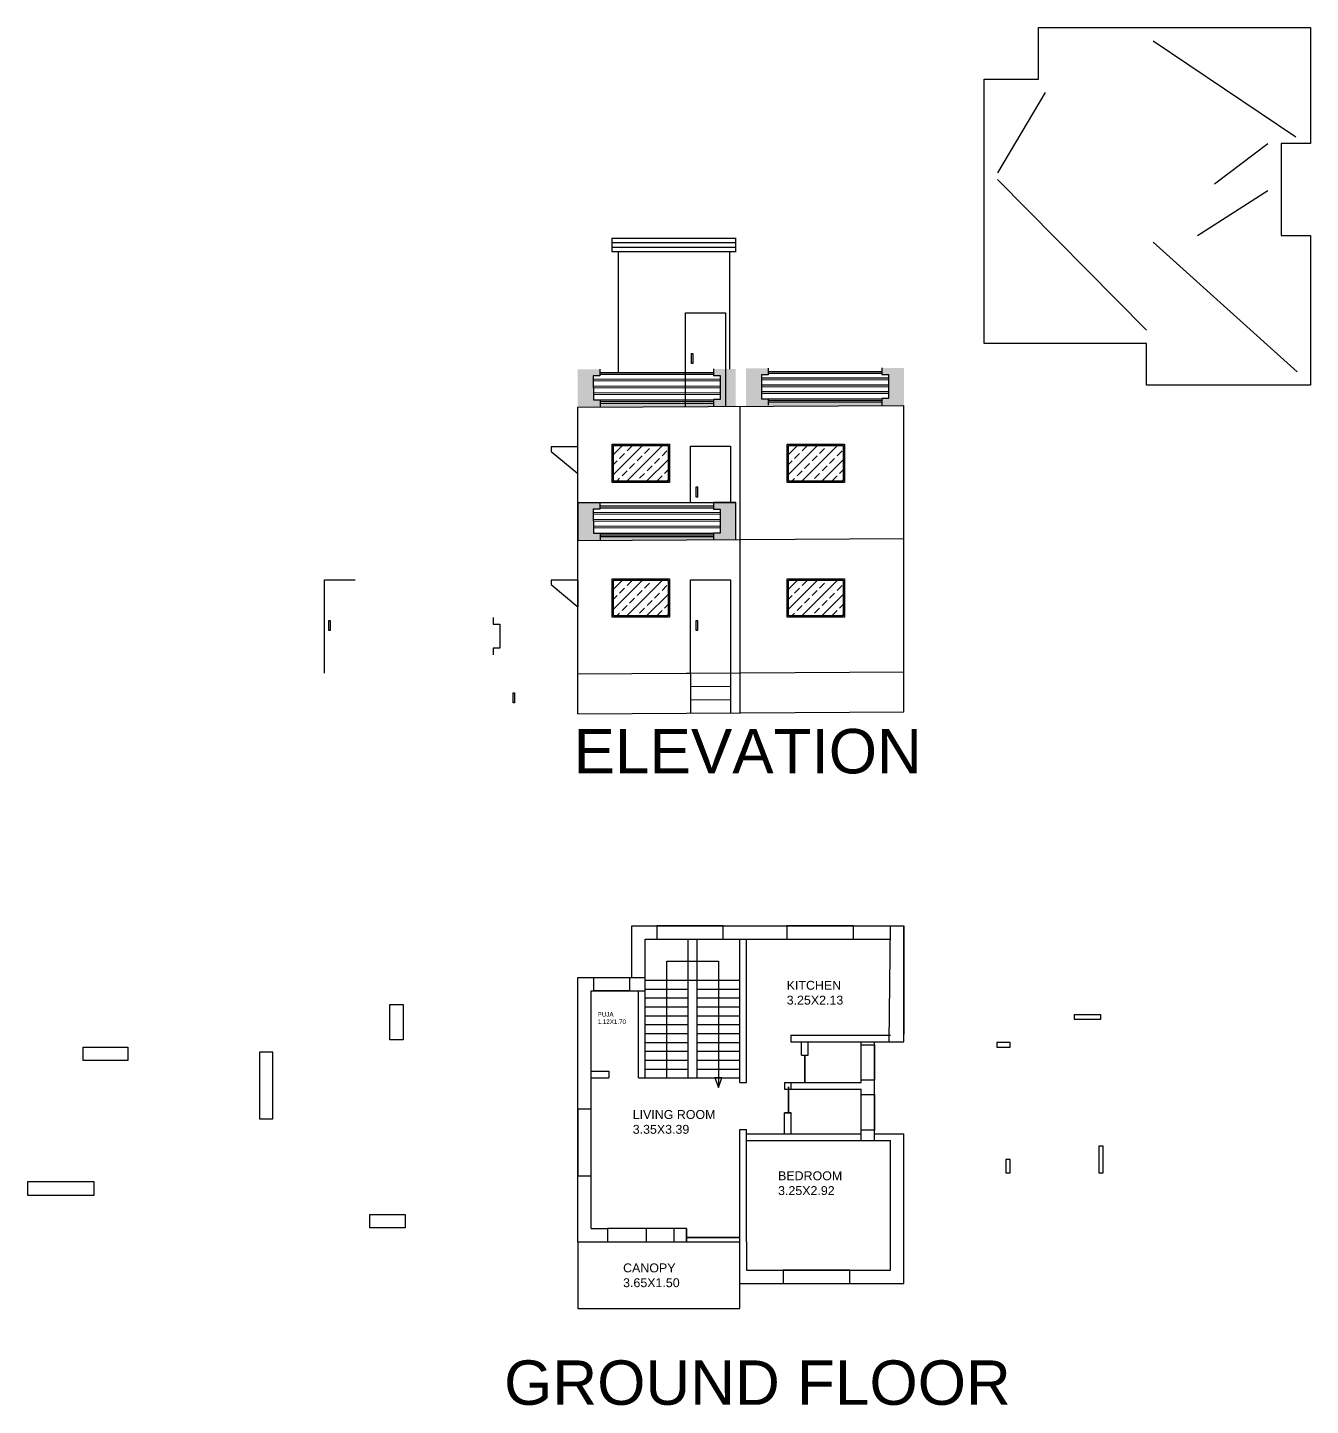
# Model space of a CAD drawing. Header units: metres. Extents: x -1 to 215, y -150 to 286.
# Drawn here: x 118.8 to 147.68, y 168.56 to 199.57 of the extents above; entities that cross this region are included whole.
import ezdxf

# ---------------------------------------------------------------- set-up
doc = ezdxf.new("R2010")
doc.units = ezdxf.units.M
doc.linetypes.add('JIS_08_25', pattern=[28, 25, -1.125, 0.75, -1.125])
doc.layers.get('Defpoints').update_dxf_attribs({"color": 3})
doc.styles.get("Standard").update_dxf_attribs({"font": 'arial.ttf'})

msp = doc.modelspace()

# ---------------------------------------------------------------- hatches: boundary and pattern name
at = {"linetype": 'JIS_08_25'}
h = msp.add_hatch(color=256, dxfattribs=at)
h.dxf.hatch_style = 1
h.paths.add_polyline_path([(131.53811, 191.73193), (131.68811, 191.73193), (131.68811, 191.88193), (131.18811, 191.88193), (131.18811, 191.02859), (134.24371, 191.0464), (134.24371, 191.12065), (131.68923, 191.12065), (131.68923, 191.19565), (131.53923, 191.19565)])
h = msp.add_hatch(color=256, dxfattribs=at)
h.dxf.hatch_style = 1
h.paths.add_polyline_path([(134.39371, 191.19758), (134.24371, 191.19758), (134.24371, 191.0464), (134.74371, 191.04932), (134.74371, 191.88758), (134.24371, 191.88678), (134.24371, 191.73758), (134.39371, 191.73758)])
h = msp.add_hatch(color=256, dxfattribs=at)
h.dxf.hatch_style = 1
h.paths.add_polyline_path([(135.32675, 191.75512), (135.47675, 191.75512), (135.47675, 191.90512), (134.97675, 191.90512), (134.97675, 191.05178), (138.03235, 191.06959), (138.03235, 191.14384), (135.47787, 191.14384), (135.47787, 191.21884), (135.32787, 191.21884)])
h = msp.add_hatch(color=256, dxfattribs=at)
h.dxf.hatch_style = 1
h.paths.add_polyline_path([(138.18235, 191.22077), (138.03235, 191.22077), (138.03235, 191.06959), (138.53235, 191.07251), (138.53235, 191.91077), (138.03235, 191.90997), (138.03235, 191.76077), (138.18235, 191.76077)])
h = msp.add_hatch(color=256, dxfattribs=at)
h.dxf.hatch_style = 1
h.paths.add_polyline_path([(131.53811, 188.72866), (131.68811, 188.72866), (131.68811, 188.87866), (131.18811, 188.87866), (131.18811, 188.02532), (134.24371, 188.04314), (134.24371, 188.11738), (131.68923, 188.11738), (131.68923, 188.19238), (131.53923, 188.19238)])
h = msp.add_hatch(color=256, dxfattribs=at)
h.dxf.hatch_style = 1
h.paths.add_polyline_path([(134.39371, 188.19431), (134.24371, 188.19431), (134.24371, 188.04314), (134.74371, 188.04605), (134.74371, 188.88431), (134.24371, 188.88352), (134.24371, 188.73431), (134.39371, 188.73431)])

# ---------------------------------------------------------------- linework, layer by layer
for p, q in [((144.14024, 199.27196, 3), (147.35611, 197.11196, 3)), ((141.71024, 198.11196, 3), (140.64024, 196.30196, 3)), ((145.52448, 196.05196, 3), (146.72448, 196.96196, 3)), ((140.64024, 196.15196, 3), (143.99024, 192.76292, 3)), ((145.14448, 194.89196, 3), (146.72448, 195.90196, 3)), ((134.74371, 194.53057), (134.74371, 194.83057)), ((144.14024, 194.74196, 3), (147.38285, 191.82196, 3)), ((133.61757, 191.05363), (133.61757, 193.15363)), ((133.61757, 193.15363), (134.51757, 193.15363)), ((134.51757, 193.15363), (134.51698, 191.05942)), ((131.18811, 191.02537), (138.53235, 191.06696)), ((138.53235, 184.16829), (138.53235, 191.06696)), ((131.18811, 184.12526), (131.18811, 191.02537)), ((131.18811, 190.1324), (130.58811, 190.1324)), ((130.58811, 190.1324), (130.58811, 190.0324)), ((131.96459, 190.19522), (133.25033, 190.19522)), ((131.96459, 189.33106), (131.96459, 190.19522)), ((131.99459, 190.16522), (133.22033, 190.16522)), ((131.99459, 189.36106), (131.99459, 190.16522)), ((133.22033, 190.16522), (133.22033, 189.36106)), ((133.25033, 190.19522), (133.25033, 189.33106)), ((133.72811, 188.8827), (133.72811, 190.14732)), ((133.72811, 190.14732), (134.62811, 190.14732)), ((134.62811, 190.14732), (134.62775, 188.88413)), ((135.90513, 190.19375), (137.19088, 190.19375)), ((135.90513, 189.32959), (135.90513, 190.19375)), ((135.93513, 190.16375), (137.16088, 190.16375)), ((135.93513, 189.35959), (135.93513, 190.16375)), ((137.16088, 190.16375), (137.16088, 189.35959)), ((137.19088, 190.19375), (137.19088, 189.32959)), ((133.25033, 189.33106), (131.96459, 189.33106)), ((133.22033, 189.36106), (131.99459, 189.36106)), ((137.19088, 189.32959), (135.90513, 189.32959)), ((137.16088, 189.35959), (135.93513, 189.35959)), ((134.74371, 188.04616), (134.74371, 188.88431)), ((131.18811, 188.02532), (138.53235, 188.06814)), ((125.48316, 185.03963), (125.48316, 187.13963)), ((125.48316, 187.13963), (126.17902, 187.13963)), ((131.18811, 187.13337), (130.58811, 187.13337)), ((130.58811, 187.13337), (130.58811, 187.03337)), ((131.96459, 187.16337), (133.25033, 187.16337)), ((131.96459, 186.2992), (131.96459, 187.16337)), ((131.99459, 187.13337), (133.22033, 187.13337)), ((131.99459, 186.3292), (131.99459, 187.13337)), ((133.22033, 187.13337), (133.22033, 186.3292)), ((133.25033, 187.16337), (133.25033, 186.2992)), ((133.72811, 185.03963), (133.72811, 187.13963)), ((133.72811, 187.13963), (134.62811, 187.13963)), ((134.62811, 187.13963), (134.62752, 185.04543)), ((135.90513, 187.16337), (137.19088, 187.16337)), ((135.90513, 186.2992), (135.90513, 187.16337)), ((135.93513, 187.13337), (137.16088, 187.13337)), ((135.93513, 186.3292), (135.93513, 187.13337)), ((137.16088, 187.13337), (137.16088, 186.3292)), ((137.19088, 187.16337), (137.19088, 186.2992)), ((133.25033, 186.2992), (131.96459, 186.2992)), ((133.22033, 186.3292), (131.99459, 186.3292)), ((137.19088, 186.2992), (135.90513, 186.2992)), ((137.16088, 186.3292), (135.93513, 186.3292)), ((131.18284, 185.02524), (138.52708, 185.06827)), ((133.63811, 185.03963), (133.72811, 185.03963)), ((133.72764, 184.74015), (134.62647, 184.74541)), ((133.72717, 184.44014), (134.62542, 184.4454)), ((131.18811, 184.12526), (138.53235, 184.16829)), ((132.40811, 179.34941), (138.53235, 179.34941)), ((132.40811, 178.18941), (132.40811, 179.34941)), ((138.20235, 176.73941), (138.23073, 179.34941)), ((138.53235, 176.73941), (138.53235, 179.34941)), ((138.53235, 179.34941), (138.53235, 176.91685)), ((132.70811, 179.04941), (138.23073, 179.04941)), ((132.70811, 175.92941), (132.70811, 179.04941)), ((133.67311, 175.92941), (133.67311, 179.04941)), ((133.87311, 175.92941), (133.87311, 179.04941)), ((134.83811, 175.82941), (134.83811, 179.04941)), ((134.98811, 175.82941), (134.98811, 179.04941)), ((133.19061, 175.92941), (133.19061, 178.55463)), ((133.19061, 178.55463), (134.35561, 178.55463)), ((134.35561, 178.55463), (134.35561, 175.71369)), ((131.18811, 178.18941), (132.70811, 178.18941)), ((131.18811, 172.23941), (131.18811, 178.18941)), ((131.18811, 177.88941), (131.18811, 178.18941)), ((132.70811, 178.12941), (134.83811, 178.12941)), ((131.48811, 177.88941), (132.70811, 177.88941)), ((131.48811, 172.53941), (131.48811, 177.88941)), ((132.55811, 175.92941), (132.55811, 177.88941)), ((132.70811, 177.92941), (133.67311, 177.92941)), ((132.70811, 177.72941), (133.67311, 177.72941)), ((133.87311, 177.92941), (134.83811, 177.92941)), ((133.87311, 177.72941), (134.83811, 177.72941)), ((132.70811, 177.52941), (133.67311, 177.52941)), ((133.87311, 177.52941), (134.83811, 177.52941)), ((132.70811, 177.32941), (133.67311, 177.32941)), ((132.70811, 177.12941), (133.67311, 177.12941)), ((133.87311, 177.32941), (134.83811, 177.32941)), ((133.87311, 177.12941), (134.83811, 177.12941)), ((142.36244, 177.35262), (142.36244, 177.25262)), ((142.96244, 177.35262), (142.36244, 177.35262)), ((142.36244, 177.25262), (142.96244, 177.25262)), ((142.96244, 177.25262), (142.96244, 177.35262)), ((132.70811, 176.92941), (133.67311, 176.92941)), ((133.87311, 176.92941), (134.83811, 176.92941)), ((135.98811, 176.88941), (138.23073, 176.88941)), ((135.98811, 176.88941), (135.98811, 176.73941)), ((132.70811, 176.72941), (133.67311, 176.72941)), ((132.70811, 176.52941), (133.67311, 176.52941)), ((133.87311, 176.72941), (134.83811, 176.72941)), ((133.87311, 176.52941), (134.83811, 176.52941)), ((135.98811, 176.73941), (137.87235, 176.73941)), ((136.22235, 176.43849), (136.22235, 176.73941)), ((136.37235, 176.43849), (136.37235, 176.73941)), ((137.57235, 175.82941), (137.57235, 176.73941)), ((137.87235, 176.73941), (138.53235, 176.73941)), ((137.87235, 174.51941), (137.87235, 176.73941)), ((140.62619, 176.72398), (140.62619, 176.62398)), ((140.92619, 176.72398), (140.62619, 176.72398)), ((140.62619, 176.62398), (140.92619, 176.62398)), ((140.92619, 176.62398), (140.92619, 176.72398)), ((132.70811, 176.32941), (133.67311, 176.32941)), ((133.87311, 176.32941), (134.83811, 176.32941)), ((136.22235, 176.43849), (136.37235, 176.43849)), ((131.48811, 176.07941), (131.88501, 176.07941)), ((131.48811, 175.92941), (131.88501, 175.92941)), ((131.88501, 176.07941), (131.88501, 175.92941)), ((132.55811, 175.92941), (132.70811, 175.92941)), ((132.70811, 176.12941), (133.67311, 176.12941)), ((132.70811, 175.92941), (133.67311, 175.92941)), ((133.67311, 175.92941), (134.83811, 175.92941)), ((133.87311, 176.12941), (134.83811, 176.12941)), ((134.43339, 175.93014), (134.27148, 175.92941)), ((134.27148, 175.92941), (134.35561, 175.71369)), ((134.35561, 175.71369), (134.43339, 175.93014)), ((134.83811, 175.82941), (134.98811, 175.82941)), ((135.84235, 175.82941), (137.57235, 175.82941)), ((135.84235, 175.82941), (135.84235, 175.67941)), ((135.84235, 175.67941), (137.57235, 175.67941)), ((135.99235, 175.67941), (135.99235, 175.82941)), ((137.57235, 174.51941), (137.57235, 175.67941)), ((135.84235, 174.66941), (135.84235, 175.14255)), ((135.84235, 175.14255), (135.99235, 175.14255)), ((135.99235, 174.66941), (135.99235, 175.14255)), ((134.83811, 170.73941), (134.83811, 174.76941)), ((134.83811, 174.76941), (134.98811, 174.76941)), ((134.98811, 172.23941), (134.98811, 174.76941)), ((134.98811, 174.66941), (137.57235, 174.66941)), ((137.87235, 174.66941), (138.53235, 174.66941)), ((138.53235, 171.29941), (138.53235, 174.66941)), ((134.98811, 174.51941), (138.23073, 174.51941)), ((138.23073, 171.59941), (138.23073, 174.51941)), ((143.01947, 174.39333), (142.91947, 174.39333)), ((142.91947, 174.39333), (142.91947, 173.79333)), ((143.01947, 173.79333), (143.01947, 174.39333)), ((134.83811, 172.54037), (134.83811, 174.04037)), ((140.92619, 174.09333), (140.82619, 174.09333)), ((140.82619, 174.09333), (140.82619, 173.79333)), ((140.92619, 173.79333), (140.92619, 174.09333)), ((140.82619, 173.79333), (140.92619, 173.79333)), ((142.91947, 173.79333), (143.01947, 173.79333)), ((131.48811, 172.53941), (131.85598, 172.53941)), ((133.63811, 172.54037), (133.35598, 172.53941)), ((131.18811, 172.23941), (133.64371, 172.23941)), ((131.18811, 172.23941), (131.18811, 170.73941)), ((133.64371, 172.23941), (134.84371, 172.23941)), ((134.98811, 172.23941), (134.98811, 171.59941)), ((134.98811, 171.59941), (138.23073, 171.59941)), ((134.83811, 171.29941), (138.53235, 171.29941)), ((131.18811, 170.73941), (134.83811, 170.73941))]:
    msp.add_line(p, q)
at = {"color": 7, "linetype": 'JIS_08_25', "true_color": 0xffffff}
for p, q in [((131.95353, 194.83057), (134.75353, 194.83057)), ((131.95353, 194.83057), (131.95353, 194.53057)), ((131.95353, 194.73057), (134.75353, 194.73057)), ((131.95353, 194.63057), (134.75353, 194.63057)), ((131.95353, 194.53057), (134.75353, 194.53057)), ((132.10216, 191.80693), (132.10353, 194.53057)), ((134.60353, 194.53057), (134.60241, 191.88158)), ((131.68811, 191.80693), (134.24371, 191.80693)), ((131.68811, 191.76693), (134.24371, 191.76693)), ((134.24371, 191.88758), (134.24371, 191.73758)), ((134.24371, 191.73758), (134.39371, 191.73758)), ((134.39371, 191.73758), (134.39371, 191.19758)), ((135.3269, 191.68435), (138.18235, 191.69025)), ((135.47675, 191.83012), (138.03235, 191.83012)), ((135.47675, 191.79012), (138.03235, 191.79012)), ((138.03235, 191.91077), (138.03235, 191.76077)), ((138.03235, 191.76077), (138.18235, 191.76077)), ((138.18235, 191.76077), (138.18235, 191.22077)), ((131.53826, 191.66116), (134.39371, 191.66706)), ((131.53826, 191.35349), (134.39371, 191.35939)), ((131.53834, 191.62116), (134.39379, 191.62706)), ((131.53859, 191.50379), (134.39404, 191.50968)), ((131.53867, 191.46379), (134.39412, 191.46968)), ((135.3269, 191.37668), (138.18235, 191.38258)), ((135.32698, 191.64435), (138.18244, 191.65025)), ((135.32723, 191.52698), (138.18268, 191.53287)), ((135.32731, 191.48698), (138.18277, 191.49287)), ((131.53834, 191.31349), (134.39379, 191.31939)), ((131.68923, 191.19565), (134.24371, 191.19758)), ((131.68923, 191.16065), (134.24483, 191.16065)), ((131.68923, 191.12065), (134.24483, 191.12065)), ((134.39371, 191.19758), (134.24371, 191.19758)), ((134.24371, 191.19758), (134.24371, 191.04758)), ((135.32698, 191.33668), (138.18244, 191.34258)), ((135.47787, 191.21884), (138.03235, 191.22077)), ((135.47787, 191.18384), (138.03347, 191.18384)), ((135.47787, 191.14384), (138.03347, 191.14384)), ((138.18235, 191.22077), (138.03235, 191.22077)), ((138.03235, 191.22077), (138.03235, 191.07077)), ((134.84371, 184.14668), (134.84371, 191.04607)), ((134.74371, 188.88431), (134.24371, 188.88431)), ((134.24371, 188.88431), (134.24371, 188.73431)), ((131.53826, 188.6579), (134.39371, 188.66379)), ((131.53834, 188.6179), (134.39379, 188.62379)), ((131.68811, 188.80366), (134.24371, 188.80366)), ((131.68811, 188.76366), (134.24371, 188.76366)), ((134.24371, 188.73431), (134.39371, 188.73431)), ((134.39371, 188.73431), (134.39371, 188.19431)), ((131.53826, 188.35022), (134.39371, 188.35612)), ((131.53834, 188.31022), (134.39379, 188.31612)), ((131.53859, 188.50052), (134.39404, 188.50642)), ((131.53867, 188.46052), (134.39412, 188.46642)), ((131.68923, 188.19238), (134.24371, 188.19431)), ((131.68923, 188.15738), (134.24483, 188.15738)), ((131.68923, 188.11738), (134.24483, 188.11738)), ((134.39371, 188.19431), (134.24371, 188.19431)), ((134.24371, 188.19431), (134.24371, 188.04431)), ((129.43316, 186.14297), (129.43347, 185.60668)), ((133.63811, 172.54037), (133.63811, 172.23941))]:
    msp.add_line(p, q, dxfattribs=at)
at = {"linetype": 'Continuous'}
for p, q in [((131.99459, 189.96296), (132.19685, 190.16522)), ((131.99459, 189.51394), (132.64587, 190.16522)), ((132.29071, 189.36106), (133.09488, 190.16522)), ((132.29936, 190.04322), (132.41161, 190.15548)), ((132.86063, 190.15548), (132.87037, 190.16522)), ((135.93513, 189.96149), (136.13739, 190.16375)), ((135.93513, 189.51247), (136.58641, 190.16375)), ((136.23125, 189.35959), (137.03542, 190.16375)), ((136.2399, 190.04176), (136.35215, 190.15401)), ((136.80117, 190.15401), (136.81091, 190.16375)), ((131.99459, 189.73845), (132.07485, 189.81872)), ((132.13098, 189.87484), (132.24323, 189.9871)), ((132.52387, 189.81872), (132.63612, 189.93097)), ((132.69225, 189.9871), (132.8045, 190.09935)), ((132.73972, 189.36106), (133.22033, 189.84167)), ((132.91675, 189.76259), (133.02901, 189.87484)), ((133.08513, 189.93097), (133.19739, 190.04322)), ((135.93513, 189.73698), (136.0154, 189.81725)), ((136.07152, 189.87338), (136.18377, 189.98563)), ((136.46441, 189.81725), (136.57666, 189.9295)), ((136.63279, 189.98563), (136.74504, 190.09788)), ((136.68026, 189.35959), (137.16088, 189.8402)), ((136.85729, 189.76112), (136.96955, 189.87338)), ((137.02567, 189.9295), (137.13793, 190.04176)), ((132.18711, 189.48196), (132.29936, 189.59421)), ((132.35549, 189.65034), (132.46774, 189.76259)), ((132.57999, 189.42583), (132.69225, 189.53809)), ((132.74837, 189.59421), (132.86063, 189.70646)), ((133.14126, 189.53809), (133.22033, 189.61716)), ((136.12765, 189.48049), (136.2399, 189.59274)), ((136.29603, 189.64887), (136.40828, 189.76112)), ((136.52053, 189.42436), (136.63279, 189.53662)), ((136.68891, 189.59274), (136.80117, 189.705)), ((137.0818, 189.53662), (137.16088, 189.61569)), ((132.0662, 189.36106), (132.13098, 189.42583)), ((132.51522, 189.36106), (132.52387, 189.36971)), ((132.97288, 189.36971), (133.08513, 189.48196)), ((133.18874, 189.36106), (133.22033, 189.39265)), ((136.00675, 189.35959), (136.07152, 189.42436)), ((136.45576, 189.35959), (136.46441, 189.36824)), ((136.91342, 189.36824), (137.02567, 189.48049)), ((137.12928, 189.35959), (137.16088, 189.39118)), ((131.99459, 186.9311), (132.19685, 187.13337)), ((131.99459, 186.48209), (132.64587, 187.13337)), ((132.29071, 186.3292), (133.09488, 187.13337)), ((132.29936, 187.01137), (132.41161, 187.12362)), ((132.69225, 186.95524), (132.8045, 187.0675)), ((132.86063, 187.12362), (132.87037, 187.13337)), ((135.93513, 186.9311), (136.13739, 187.13337)), ((135.93513, 186.48209), (136.58641, 187.13337)), ((136.23125, 186.3292), (137.03542, 187.13337)), ((136.2399, 187.01137), (136.35215, 187.12362)), ((136.63279, 186.95524), (136.74504, 187.0675)), ((136.80117, 187.12362), (136.81091, 187.13337)), ((131.99459, 186.7066), (132.07485, 186.78686)), ((132.13098, 186.84299), (132.24323, 186.95524)), ((132.35549, 186.61848), (132.46774, 186.73074)), ((132.52387, 186.78686), (132.63612, 186.89912)), ((132.73972, 186.3292), (133.22033, 186.80981)), ((132.91675, 186.73074), (133.02901, 186.84299)), ((133.08513, 186.89912), (133.19739, 187.01137)), ((135.93513, 186.7066), (136.0154, 186.78686)), ((136.07152, 186.84299), (136.18377, 186.95524)), ((136.29603, 186.61848), (136.40828, 186.73074)), ((136.46441, 186.78686), (136.57666, 186.89912)), ((136.68026, 186.3292), (137.16088, 186.80981)), ((136.85729, 186.73074), (136.96955, 186.84299)), ((137.02567, 186.89912), (137.13793, 187.01137)), ((132.18711, 186.4501), (132.29936, 186.56236)), ((132.57999, 186.39398), (132.69225, 186.50623)), ((132.74837, 186.56236), (132.86063, 186.67461)), ((132.97288, 186.33785), (133.08513, 186.4501)), ((133.14126, 186.50623), (133.22033, 186.58531)), ((136.12765, 186.4501), (136.2399, 186.56236)), ((136.52053, 186.39398), (136.63279, 186.50623)), ((136.68891, 186.56236), (136.80117, 186.67461)), ((136.91342, 186.33785), (137.02567, 186.4501)), ((137.0818, 186.50623), (137.16088, 186.58531)), ((132.0662, 186.3292), (132.13098, 186.39398)), ((132.51522, 186.3292), (132.52387, 186.33785)), ((133.18874, 186.3292), (133.22033, 186.3608)), ((136.00675, 186.3292), (136.07152, 186.39398)), ((136.45576, 186.3292), (136.46441, 186.33785)), ((137.12928, 186.3292), (137.16088, 186.3608))]:
    msp.add_line(p, q, dxfattribs=at)
at = {"color": 0}
for p, q in [((130.58811, 190.0324), (131.18811, 189.5324)), ((130.58811, 187.03337), (131.18811, 186.53337)), ((131.18811, 187.13337), (131.18811, 186.53337))]:
    msp.add_line(p, q, dxfattribs=at)
at = {"color": 7, "true_color": 0xffffff}
for p, q in [((131.18811, 188.87866), (134.74371, 188.88431)), ((131.18811, 188.87866), (131.18811, 188.02532)), ((131.18811, 188.87866), (131.68811, 188.87866)), ((129.28276, 186.29257), (129.28316, 186.14257)), ((129.28316, 186.14257), (129.43316, 186.14297)), ((129.43347, 185.60668), (129.28347, 185.60628)), ((129.28347, 185.60628), (129.28387, 185.45628)), ((133.72811, 185.03963), (133.7267, 184.14013)), ((134.62752, 185.04543), (134.62437, 184.14539))]:
    msp.add_line(p, q, dxfattribs=at)
at = {"color": 242, "true_color": 0xcd2027}
msp.add_line((131.18811, 186.53337), (131.18811, 186.53337), dxfattribs=at)
at = {"elevation": 3}
msp.add_lwpolyline([(140.34024, 192.46196), (140.34024, 198.41196), (141.56024, 198.41196), (141.56024, 199.57196), (147.68448, 199.57196), (147.68448, 196.96196), (147.02448, 196.96196), (147.02448, 194.89196), (147.68448, 194.89196), (147.68448, 191.52196), (143.99024, 191.52196), (143.99024, 192.46196), (140.34024, 192.46196)], dxfattribs=at)
for points in [[(133.74626, 192.23709), (133.776, 192.23709), (133.776, 192.01122), (133.74626, 192.01122)], [(133.8568, 189.23078), (133.88654, 189.23078), (133.88654, 189.00491), (133.8568, 189.00491)], [(125.58169, 186.22309), (125.61143, 186.22309), (125.61143, 185.99723), (125.58169, 185.99723)], [(133.8568, 186.22309), (133.88654, 186.22309), (133.88654, 185.99723), (133.8568, 185.99723)], [(129.73289, 184.59551), (129.76263, 184.59551), (129.76263, 184.36965), (129.73289, 184.36965)], [(127.25423, 177.5842), (127.25423, 176.7842), (126.95423, 176.7842), (126.95423, 177.5842)], [(120.05534, 176.62053), (121.05534, 176.62053), (121.05534, 176.32053), (120.05534, 176.32053)], [(124.02091, 176.50627), (124.02091, 175.00627), (124.32091, 175.00627), (124.32091, 176.50627)], [(118.80094, 173.29424), (120.30094, 173.29424), (120.30094, 173.59424), (118.80094, 173.59424)], [(126.50595, 172.85274), (127.30595, 172.85274), (127.30595, 172.55274), (126.50595, 172.55274)]]:
    msp.add_lwpolyline(points, close=True)
at = {"color": 7, "linetype": 'JIS_08_25', "true_color": 0xffffff}
for points in [[(131.68811, 191.88193), (131.68811, 191.73193), (131.53811, 191.73193), (131.53923, 191.19565), (131.68923, 191.19565), (131.68923, 191.04565)], [(135.47675, 191.90512), (135.47675, 191.75512), (135.32675, 191.75512), (135.32787, 191.21884), (135.47787, 191.21884), (135.47787, 191.06884)], [(131.68811, 188.87866), (131.68811, 188.72866), (131.53811, 188.72866), (131.53923, 188.19238), (131.68923, 188.19238), (131.68923, 188.04238)]]:
    msp.add_lwpolyline(points, dxfattribs=at)
at = {"color": 85, "true_color": 0x58ba48}
for points in [[(132.96558, 179.04941), (134.46558, 179.04941), (134.46558, 179.34941), (132.96558, 179.34941)], [(135.89848, 179.04941), (137.39848, 179.04941), (137.39848, 179.34941), (135.89848, 179.34941)], [(131.55227, 178.18941), (132.35227, 178.18941), (132.35227, 177.88941), (131.55227, 177.88941)], [(137.87235, 176.67628), (137.87235, 175.87628), (137.57235, 175.87628), (137.57235, 176.67628)], [(137.87235, 175.55433), (137.87235, 174.75433), (137.57235, 174.75433), (137.57235, 175.55433)], [(131.18811, 175.22911), (131.18811, 173.72911), (131.48811, 173.72911), (131.48811, 175.22911)], [(131.85598, 172.23941), (133.35598, 172.23941), (133.35598, 172.53941), (131.85598, 172.53941)], [(135.81635, 171.29941), (137.31635, 171.29941), (137.31635, 171.59941), (135.81635, 171.59941)]]:
    msp.add_lwpolyline(points, close=True, dxfattribs=at)
at = {"layer": 'Defpoints'}
for p, q in [((138.53081, 190.81697), (138.53235, 190.81696)), ((138.53143, 190.91696), (138.53235, 190.91696)), ((136.22235, 176.43849, 2.1), (136.37235, 176.43849, 2.1)), ((135.99235, 175.14255, 2.1), (135.84235, 175.14255, 2.1)), ((132.73811, 172.23941, 3), (132.73811, 172.54037, 3)), ((133.63811, 172.23941, 2.1), (133.63811, 172.54037, 2.1))]:
    msp.add_line(p, q, dxfattribs=at)
at = {"layer": 'Defpoints', "extrusion": (1, 0, 0)}
msp.add_line((135.93042, 175.62955, 1.05), (135.93042, 175.24255, 1.05), dxfattribs=at)
for points, elevation in [([(176.43849, 2.1), (176.43849, 0), (175.82949, 0), (175.82949, 2.1)], 136.29735), ([(176.33849, 2), (176.33849, 0.1), (175.92949, 0.1), (175.92949, 2)], 136.29735), ([(175.72955, 2.1), (175.72955, 0), (175.14255, 0), (175.14255, 2.1)], 135.93042), ([(175.62955, 2), (175.62955, 0.1), (175.24255, 0.1), (175.24255, 2)], 135.93042)]:
    msp.add_lwpolyline(points, close=True, dxfattribs=dict(at, elevation=elevation))
at = {"layer": 'Defpoints', "extrusion": (6.12323e-17, 1, 0), "elevation": 172.33989}
for points in [[(-133.63811, 0), (-134.83811, 0), (-134.83811, 2.1), (-133.63811, 2.1)], [(-133.83811, 0.2), (-134.63811, 0.2), (-134.63811, 1.9), (-133.83811, 1.9)]]:
    msp.add_lwpolyline(points, close=True, dxfattribs=at)

# ---------------------------------------------------------------- texts
at = {"color": 7, "linetype": 'JIS_08_25', "true_color": 0xffffff, "insert": (131.09569, 183.78482), "char_height": 1, "attachment_point": 1}
msp.add_mtext_dynamic_manual_height_columns('ELEVATION', width=4.8127148, gutter_width=12.5, heights=[0], dxfattribs=at)
at = {"color": 41, "true_color": 0xf4ee51, "attachment_point": 1}
for s, width, heights, insert, char_height in [('KITCHEN 3.25X2.13', 1.7788086, [0.54111], (135.89266, 178.1142), 0.2), ('PUJA 1.12X1.70', 0.7996515, [0], (131.63741, 177.41164), 0.1), ('LIVING ROOM 3.35X3.39', 2.0817364, [0], (132.42604, 175.20594), 0.2), ('BEDROOM 3.25X2.92', 1.7788086, [0], (135.6986, 173.82731), 0.2), ('CANOPY\\P3.65X1.50', 1.7788086, [0], (132.20939, 171.75367), 0.2)]:
    msp.add_mtext_dynamic_manual_height_columns(s, width=width, gutter_width=12.5, heights=heights, dxfattribs=dict(at, insert=insert, char_height=char_height))
at = {"insert": (129.53014, 169.57201), "char_height": 1, "attachment_point": 1}
msp.add_mtext_dynamic_manual_height_columns('GROUND FLOOR', width=12.4587352, gutter_width=12.5, heights=[0], dxfattribs=at)

doc.saveas('drawing.dxf')
